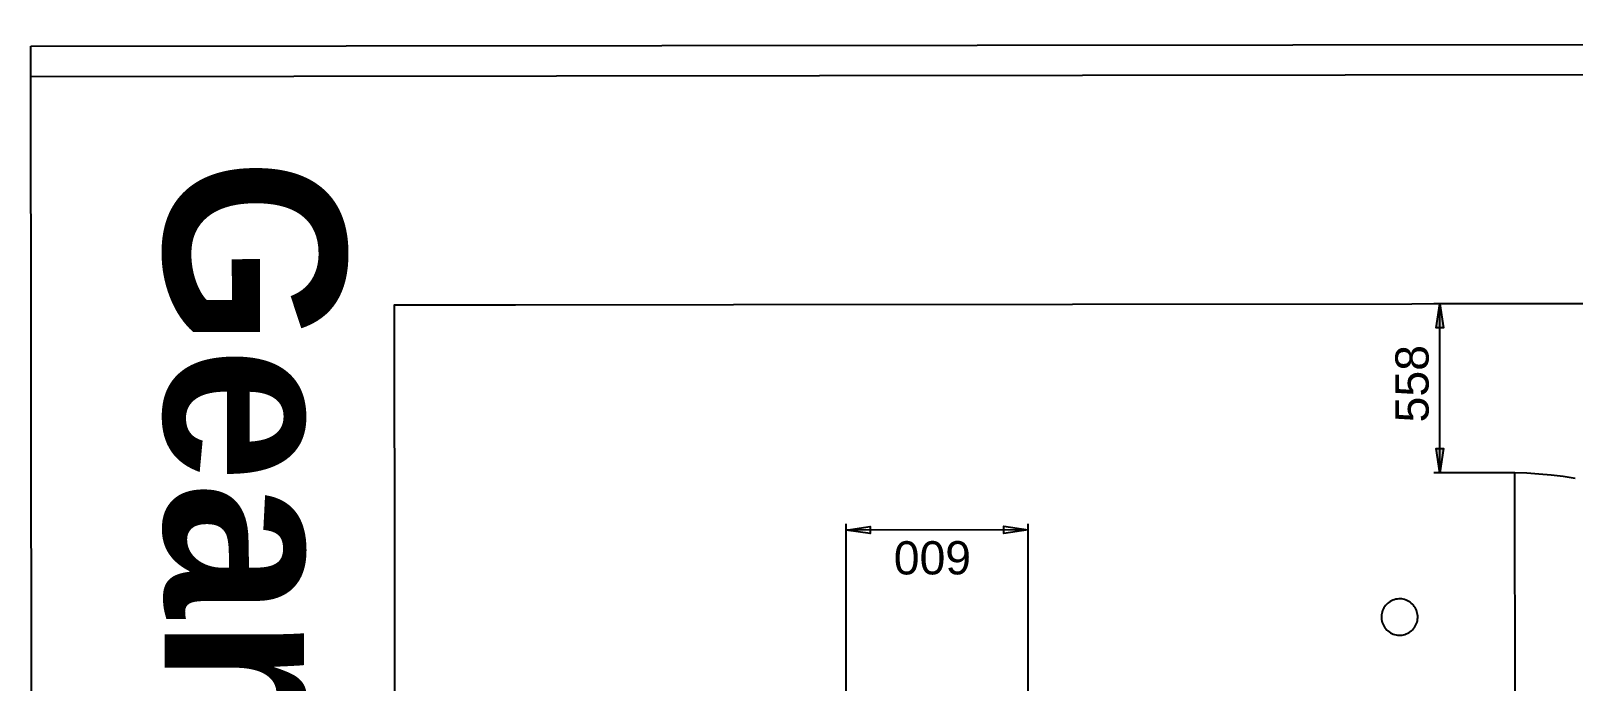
# Model space of a CAD drawing. Header units: feet. Extents: x -99009 to 3252343, y -11094690 to 9035152.
# Drawn here: x 2417952 to 2423046, y -1920211 to -1918063 of the extents above; entities that cross this region are included whole.
import ezdxf

# ---------------------------------------------------------------- set-up
doc = ezdxf.new("R2010")
doc.units = ezdxf.units.FT
doc.layers.add('1', color=1, linetype='Continuous')
doc.styles.add('Arial$001H0', font='arial.ttf')
doc.styles.get("Standard").update_dxf_attribs({"font": 'GOTHICB.TTF'})

# ---------------------------------------------------------------- blocks, each defined once
blk = doc.blocks.new('GG')
h = blk.add_hatch(color=7)
h.paths.add_polyline_path([(803.03, 273.04), (807.03, 273.64), (807.03, 272.44)])
h.paths.add_polyline_path([(830.95, 273.04), (826.95, 272.44), (826.95, 273.64)])
at = {"color": 7, "linetype": 'Continuous', "lineweight": 25}
for p, q in [((810.95, 445.68), (830.95, 445.68)), ((830.95, 445.68), (830.95, 425.68)), ((731.95, 371.13), (794.7, 371.13)), ((793.7, 341.08), (793.7, 371.13)), ((762.2, 341.08), (794.7, 341.08)), ((803.03, 260.68), (803.03, 274.04)), ((803.03, 273.04), (830.95, 273.04)), ((830.95, 185.68), (830.95, 274.04)), ((646.96, 260.68), (803.03, 260.68))]:
    blk.add_line(p, q, dxfattribs=at)
blk.add_lwpolyline([(405.95, 165.68), (405.95, 445.68), (830.95, 445.68), (830.95, 165.68)], close=True)
for points in [[(793.7, 371.13), (794.3, 367.13), (793.1, 367.13)], [(793.7, 341.08), (793.1, 345.08), (794.3, 345.08)], [(782.1, 280.6), (782.02, 280.84), (781.92, 281.07), (781.8, 281.28), (781.66, 281.49), (781.5, 281.68), (781.34, 281.86), (781.15, 282.03), (780.96, 282.18), (780.75, 282.32), (780.53, 282.43), (780.3, 282.53), (780.06, 282.61), (779.82, 282.67), (779.58, 282.71), (779.33, 282.73), (779.08, 282.72), (778.84, 282.7), (778.59, 282.66), (778.35, 282.6), (778.12, 282.51), (777.89, 282.41), (777.68, 282.29), (777.47, 282.16), (777.27, 282), (777.09, 281.83), (776.93, 281.65), (776.78, 281.45), (776.64, 281.24), (776.53, 281.03), (776.43, 280.8), (776.35, 280.56), (776.29, 280.32), (776.25, 280.08), (776.23, 279.83), (776.23, 279.58), (776.26, 279.33), (776.3, 279.09), (776.36, 278.85), (776.44, 278.62), (776.54, 278.39), (776.66, 278.17), (776.8, 277.97), (776.96, 277.77), (777.12, 277.59), (777.31, 277.42), (777.5, 277.27), (777.71, 277.14), (777.93, 277.02), (778.16, 276.93), (778.4, 276.85), (778.64, 276.79), (778.88, 276.75), (779.13, 276.73), (779.38, 276.73), (779.62, 276.75), (779.87, 276.8), (780.11, 276.86), (780.34, 276.94), (780.57, 277.04), (780.78, 277.16), (780.99, 277.3), (781.19, 277.45), (781.37, 277.62), (781.53, 277.81), (781.68, 278), (781.82, 278.21), (781.93, 278.43), (782.03, 278.66), (782.11, 278.89), (782.17, 279.13), (782.21, 279.38), (782.23, 279.63), (782.23, 279.87), (782.2, 280.12), (782.16, 280.36)], [(803.03, 273.04), (807.03, 273.64), (807.03, 272.44)], [(830.95, 273.04), (826.95, 272.44), (826.95, 273.64)]]:
    blk.add_lwpolyline(points, close=True, dxfattribs=at)
blk.add_lwpolyline([(802.09, 250.71), (802.38, 252.7), (802.62, 254.69), (802.81, 256.68), (802.95, 258.68), (803.03, 260.68)], dxfattribs=at)
at = {"color": 7, "style": 'Arial$001H0'}
blk.add_text('600', height=5.49, rotation=90, dxfattribs=at).set_placement((791.85, 350.47))
blk.add_text('558', height=5.49, dxfattribs=at).set_placement((811.35, 274.89))

msp = doc.modelspace()

# ---------------------------------------------------------------- linework, layer by layer
for p, q in [((2417951.82972, -1918113.72941), (2433051.81999, -1918096.58538)), ((2417963.41046, -1928313.72284), (2417951.82972, -1918113.72941)), ((2417951.94326, -1918213.72935), (2432951.93359, -1918196.69885))]:
    msp.add_line(p, q)
at = {"layer": '1'}
msp.add_arc((2520410.24778, -1978395.99612), 100000, 84.1346387202, 194.3871675539, dxfattribs=at)

# ---------------------------------------------------------------- block references
at = {"xscale": 20.00000668694215, "yscale": 20.00000668694215, "zscale": 20.00000668694215, "rotation": 90.06505171407352}
msp.add_blockref('GG', (2428085.31376, -1935577.16139), dxfattribs=at)

# ---------------------------------------------------------------- texts
at = {"transparency": 33554684, "insert": (2416206.51325, -1918486.16706), "char_height": 600, "width": 13137.2241177, "attachment_point": 7, "rotation": 270.06505171}
msp.add_mtext('{Gear grinding machine\\P\\P }', dxfattribs=at)

doc.saveas('drawing.dxf')
